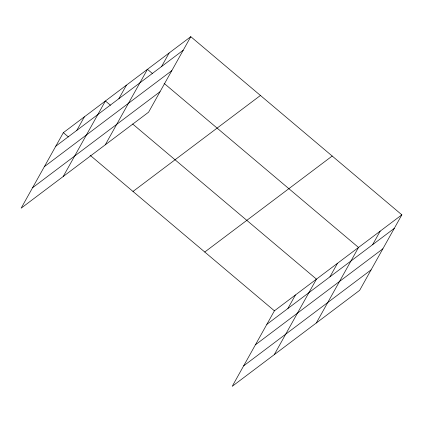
<?xml version="1.0" encoding="UTF-8"?>
<svg xmlns="http://www.w3.org/2000/svg" width="423" height="423" viewBox="0 0 423 423"><rect width="100%" height="100%" fill="white"/><g stroke="black" fill="none" stroke-linecap="round" stroke-linejoin="round"><path stroke-width="0.63" d="M190.789 36.679L63.35 132.669L21.15 208.174L148.589 112.185L190.789 36.679L401.85 214.826L359.65 290.331L232.211 386.321L274.411 310.815L401.85 214.826M76.817 130.363L84.378 116.833M63.207 176.497L105.406 100.991L110.451 105.253M118.868 98.686L126.435 85.155M105.258 144.825L147.458 69.314L152.507 73.576M161.565 66.527L169.126 52.997M287.873 308.504L295.439 294.974M274.268 354.643L316.462 279.138L132.658 123.997M329.929 276.832L337.491 263.302M316.319 322.966L358.519 247.46L164.113 83.373M372.621 244.674L380.187 231.143M55.788 146.199L183.228 50.21M44.357 166.651L171.796 70.662M32.582 187.722L160.021 91.733M132.996 191.455L260.441 95.466M204.758 252.029L332.198 156.034M266.85 324.346L394.289 228.357M255.418 344.798L382.857 248.809M243.643 365.869L371.082 269.879M63.35 132.669L68.394 136.93M90.099 155.246L274.411 310.815"/></g></svg>
